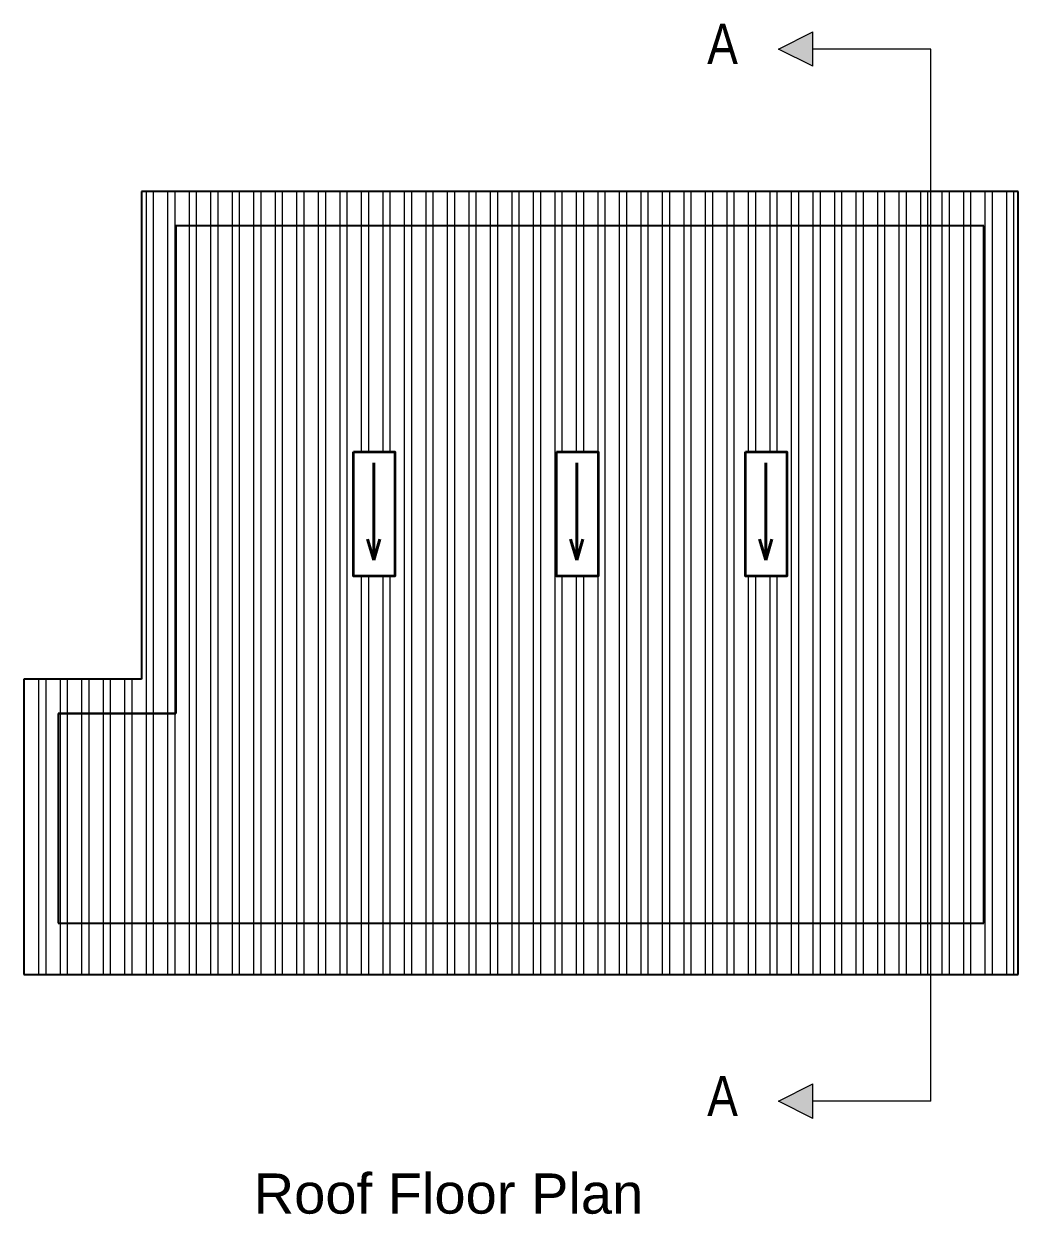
# Model space of a CAD drawing. Header units: inches. Extents: x 376358 to 406049, y -63575 to -53607.
# Drawn here: x 399332.2 to 399679, y -60535 to -60120 of the extents above; entities that cross this region are included whole.
import ezdxf

# ---------------------------------------------------------------- set-up
doc = ezdxf.new("R2010")
doc.units = ezdxf.units.IN
doc.header["$LTSCALE"] = 2
doc.header["$MEASUREMENT"] = 0
doc.layers.get('0').update_dxf_attribs({"linetype": 'CONTINUOUS'})
for name, color, linetype, lineweight in [('DIM_LINE', 173, 'CONTINUOUS', 20), ('door', 20, 'CONTINUOUS', 35), ('WALL - A', 1, 'CONTINUOUS', 40)]:
    doc.layers.add(name, color=color, linetype=linetype, lineweight=lineweight)
doc.styles.get("Standard").update_dxf_attribs({"font": 'ARIALN.TTF'})

msp = doc.modelspace()

# ---------------------------------------------------------------- hatches: boundary and pattern name
at = {"linetype": 'ByBlock', "lineweight": 5}
for points in [[(399595.36, -60128.82), (399607.36, -60134.82), (399607.36, -60122.82)], [(399595.36, -60495.55), (399607.36, -60501.55), (399607.36, -60489.55)]]:
    msp.add_hatch(color=7, dxfattribs=at).paths.add_polyline_path(points)
at = {"layer": 'DIM_LINE'}
h = msp.add_hatch(dxfattribs=at)
h.set_pattern_fill('ANSI32', color=256, scale=20, angle=45)
h.paths.add_polyline_path([(399679.01, -60178.46), (399373.23, -60178.46), (399373.23, -60348.46), (399332.23, -60348.46), (399332.23, -60451.46), (399679.01, -60451.46)])
h.paths.add_polyline_path([(399385.23, -60190.46), (399667.01, -60190.46), (399667.01, -60433.46), (399344.23, -60433.46), (399344.23, -60360.46), (399385.23, -60360.46)], flags=16)
h.paths.add_polyline_path([(399447.23, -60269.26), (399461.68, -60269.26), (399461.68, -60312.58), (399447.23, -60312.58)], flags=0)
h.paths.add_polyline_path([(399518.02, -60269.26), (399532.48, -60269.26), (399532.48, -60312.58), (399518.02, -60312.58)], flags=0)
h.paths.add_polyline_path([(399583.91, -60269.26), (399598.37, -60269.26), (399598.37, -60312.58), (399583.91, -60312.58)], flags=0)
h = msp.add_hatch(dxfattribs=at)
h.set_pattern_fill('ANSI32', color=256, scale=20, angle=45)
h.paths.add_polyline_path([(399667.01, -60190.46), (399385.23, -60190.46), (399385.23, -60360.46), (399344.23, -60360.46), (399344.23, -60433.46), (399667.01, -60433.46)])
h.paths.add_polyline_path([(399447.23, -60269.26), (399461.68, -60269.26), (399461.68, -60312.58), (399447.23, -60312.58)], flags=16)
h.paths.add_polyline_path([(399518.02, -60269.26), (399532.48, -60269.26), (399532.48, -60312.58), (399518.02, -60312.58)], flags=16)
h.paths.add_polyline_path([(399583.91, -60269.26), (399598.37, -60269.26), (399598.37, -60312.58), (399583.91, -60312.58)], flags=16)

# ---------------------------------------------------------------- linework, layer by layer
at = {"color": 7, "linetype": 'ByBlock', "lineweight": 5}
for p, q in [((399595.36, -60128.82), (399607.36, -60122.82)), ((399607.36, -60134.82), (399607.36, -60122.82)), ((399607.36, -60134.82), (399595.36, -60128.82)), ((399648.53, -60128.82), (399607.36, -60128.82)), ((399648.53, -60495.55), (399648.53, -60128.82)), ((399595.36, -60495.55), (399607.36, -60489.55)), ((399607.36, -60501.55), (399607.36, -60489.55)), ((399607.36, -60501.55), (399595.36, -60495.55)), ((399648.53, -60495.55), (399607.36, -60495.55))]:
    msp.add_line(p, q, dxfattribs=at)
at = {"ltscale": 0.5}
for p, q in [((399679.01, -60178.46), (399373.23, -60178.46)), ((399373.23, -60178.46), (399373.23, -60348.46)), ((399679.01, -60451.46), (399679.01, -60178.46)), ((399667.01, -60190.46), (399385.23, -60190.46)), ((399385.23, -60190.46), (399385.23, -60360.46)), ((399667.01, -60190.46), (399385.23, -60190.46)), ((399385.23, -60190.46), (399385.23, -60360.46)), ((399667.01, -60190.46), (399667.01, -60433.46)), ((399667.01, -60433.46), (399667.01, -60190.46)), ((399373.23, -60348.46), (399332.23, -60348.46)), ((399332.23, -60348.46), (399332.23, -60451.46)), ((399344.23, -60360.46), (399344.23, -60433.46)), ((399344.23, -60360.46), (399385.23, -60360.46)), ((399385.23, -60360.46), (399344.23, -60360.46)), ((399344.23, -60360.46), (399344.23, -60433.46)), ((399344.23, -60433.46), (399667.01, -60433.46)), ((399344.23, -60433.46), (399667.01, -60433.46)), ((399332.23, -60451.46), (399679.01, -60451.46))]:
    msp.add_line(p, q, dxfattribs=at)
at = {"layer": 'DIM_LINE'}
for points in [[(399447.23, -60312.58), (399461.68, -60312.58), (399461.68, -60269.26), (399447.23, -60269.26)], [(399518.02, -60312.58), (399532.48, -60312.58), (399532.48, -60269.26), (399518.02, -60269.26)], [(399583.91, -60312.58), (399598.37, -60312.58), (399598.37, -60269.26), (399583.91, -60269.26)]]:
    msp.add_lwpolyline(points, close=True, dxfattribs=at)
at = {"layer": 'door', "ltscale": 0.5}
for points in [[(399447.23, -60269.26), (399461.68, -60269.26), (399461.68, -60312.58), (399447.23, -60312.58)], [(399518.02, -60269.26), (399532.48, -60269.26), (399532.48, -60312.58), (399518.02, -60312.58)], [(399583.91, -60269.26), (399598.37, -60269.26), (399598.37, -60312.58), (399583.91, -60312.58)]]:
    msp.add_lwpolyline(points, close=True, dxfattribs=at)
at = {"layer": 'WALL - A'}
for p, q in [((399454.26, -60273.02), (399454.26, -60307)), ((399525.06, -60273.02), (399525.06, -60307)), ((399590.95, -60273.02), (399590.95, -60307)), ((399454.26, -60307), (399452.14, -60299.7)), ((399454.26, -60307), (399456.39, -60299.7)), ((399525.06, -60307), (399522.93, -60299.7)), ((399525.06, -60307), (399527.18, -60299.7)), ((399590.95, -60307), (399588.82, -60299.7)), ((399590.95, -60307), (399593.07, -60299.7))]:
    msp.add_line(p, q, dxfattribs=at)

# ---------------------------------------------------------------- texts
at = {"color": 7, "linetype": 'ByBlock', "lineweight": 5, "char_height": 14}
for s, insert, width, attachment_point in [('A', (399581.26, -60134), 26.5803, 9), ('A', (399581.26, -60500.74), 26.5803, 9), ('{\\fArial CE|b0|i0|c0|p34;Roof\\fArial CE|b0|i0|c238|p34; Floor Plan}', (399480.32, -60527.87), 235.547, 5)]:
    msp.add_mtext(s, dxfattribs=dict(at, insert=insert, width=width, attachment_point=attachment_point))

doc.saveas('drawing.dxf')
